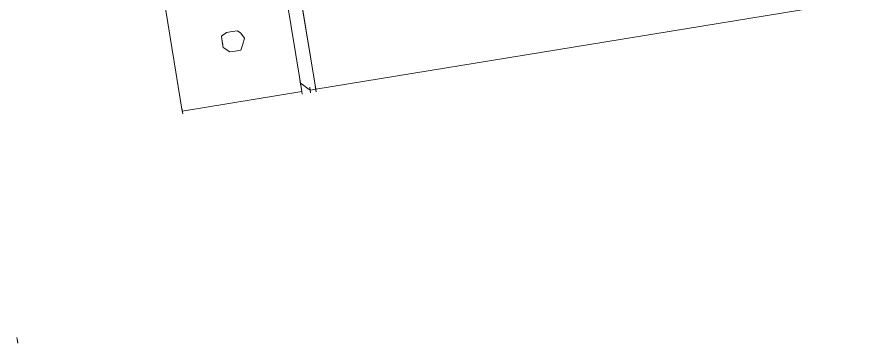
# Model space of a CAD drawing. Header units: metres. Extents: x 2 to 659295185, y -28 to 1124222152.
# Drawn here: x 655593.02 to 655593.651, y 1126543.828 to 1126544.071 of the extents above; entities that cross this region are included whole.
import ezdxf

# ---------------------------------------------------------------- set-up
doc = ezdxf.new("R2010")
doc.units = ezdxf.units.M
doc.header["$MEASUREMENT"] = 0
doc.layers.add('CCSM_C1_CUERPO CK$0$A-EQUIPOS', color=9, linetype='CONTINUOUS')

msp = doc.modelspace()

# ---------------------------------------------------------------- linework, layer by layer
at = {"layer": 'CCSM_C1_CUERPO CK$0$A-EQUIPOS', "lineweight": 5}
for p, q in [((655593.24277, 1126544.01747), (655593.22648, 1126544.11686)), ((655593.24277, 1126544.01747), (655593.22648, 1126544.11686)), ((655593.2314, 1126544.02199), (655593.21986, 1126544.09239)), ((655593.21986, 1126544.09239), (655593.2314, 1126544.02199)), ((655593.12879, 1126544.09022), (655593.14338, 1126544.00118)), ((655593.14338, 1126544.00118), (655593.12879, 1126544.09022)), ((655593.24277, 1126544.01747), (655593.23225, 1126544.08166)), ((655593.23225, 1126544.08166), (655593.24277, 1126544.01747)), ((655593.24277, 1126544.01747), (655593.65069, 1126544.08433)), ((655593.65069, 1126544.08433), (655593.24277, 1126544.01747)), ((655593.18045, 1126544.06041), (655593.17631, 1126544.05974)), ((655593.17631, 1126544.05974), (655593.18045, 1126544.06041)), ((655593.18459, 1126544.06109), (655593.18045, 1126544.06041)), ((655593.18045, 1126544.06041), (655593.18459, 1126544.06109)), ((655593.187, 1126544.05936), (655593.18459, 1126544.06109)), ((655593.18459, 1126544.06109), (655593.187, 1126544.05936)), ((655593.17631, 1126544.05974), (655593.17251, 1126544.05699)), ((655593.17631, 1126544.05974), (655593.17251, 1126544.05699)), ((655593.17251, 1126544.05699), (655593.17319, 1126544.05284)), ((655593.17251, 1126544.05699), (655593.17319, 1126544.05284)), ((655593.17285, 1126544.05491), (655593.17353, 1126544.05077)), ((655593.187, 1126544.05936), (655593.18975, 1126544.05556)), ((655593.18975, 1126544.05556), (655593.187, 1126544.05936)), ((655593.18975, 1126544.05556), (655593.18836, 1126544.05108)), ((655593.18836, 1126544.05108), (655593.18975, 1126544.05556)), ((655593.17319, 1126544.05284), (655593.17387, 1126544.0487)), ((655593.17319, 1126544.05284), (655593.17387, 1126544.0487)), ((655593.17387, 1126544.0487), (655593.17869, 1126544.04524)), ((655593.17387, 1126544.0487), (655593.17869, 1126544.04524)), ((655593.18836, 1126544.05108), (655593.18697, 1126544.0466)), ((655593.18697, 1126544.0466), (655593.18836, 1126544.05108)), ((655593.18283, 1126544.04592), (655593.17869, 1126544.04524)), ((655593.18283, 1126544.04592), (655593.17869, 1126544.04524)), ((655593.18697, 1126544.0466), (655593.18283, 1126544.04592)), ((655593.18697, 1126544.0466), (655593.18283, 1126544.04592)), ((655593.23106, 1126544.02406), (655593.23174, 1126544.01992)), ((655593.14338, 1126544.00118), (655593.23242, 1126544.01578)), ((655593.23242, 1126544.01578), (655593.14338, 1126544.00118)), ((655593.23381, 1126544.02026), (655593.2314, 1126544.02199)), ((655593.23381, 1126544.02026), (655593.2314, 1126544.02199)), ((655593.23242, 1126544.01578), (655593.2314, 1126544.02199)), ((655593.2314, 1126544.02199), (655593.23242, 1126544.01578)), ((655593.23276, 1126544.0137), (655593.23208, 1126544.01785)), ((655593.23242, 1126544.01578), (655593.23276, 1126544.0137)), ((655593.23622, 1126544.01852), (655593.23381, 1126544.02026)), ((655593.23622, 1126544.01852), (655593.23381, 1126544.02026)), ((655593.23863, 1126544.01679), (655593.23622, 1126544.01852)), ((655593.23863, 1126544.01679), (655593.23622, 1126544.01852)), ((655593.23897, 1126544.01472), (655593.23829, 1126544.01886)), ((655593.24277, 1126544.01747), (655593.23863, 1126544.01679)), ((655593.23863, 1126544.01679), (655593.24277, 1126544.01747)), ((655593.23863, 1126544.01679), (655593.23897, 1126544.01472)), ((655593.24311, 1126544.0154), (655593.24243, 1126544.01954)), ((655593.24243, 1126544.01954), (655593.24311, 1126544.0154)), ((655593.24277, 1126544.01747), (655593.24311, 1126544.0154)), ((655593.24311, 1126544.0154), (655593.24277, 1126544.01747)), ((655593.14372, 1126543.99911), (655593.14304, 1126544.00325)), ((655593.14338, 1126544.00118), (655593.14372, 1126543.99911)), ((655593.02012, 1126543.83214), (655593.0208, 1126543.828)), ((655593.02046, 1126543.83007), (655593.0208, 1126543.828))]:
    msp.add_line(p, q, dxfattribs=at)

doc.saveas('drawing.dxf')
